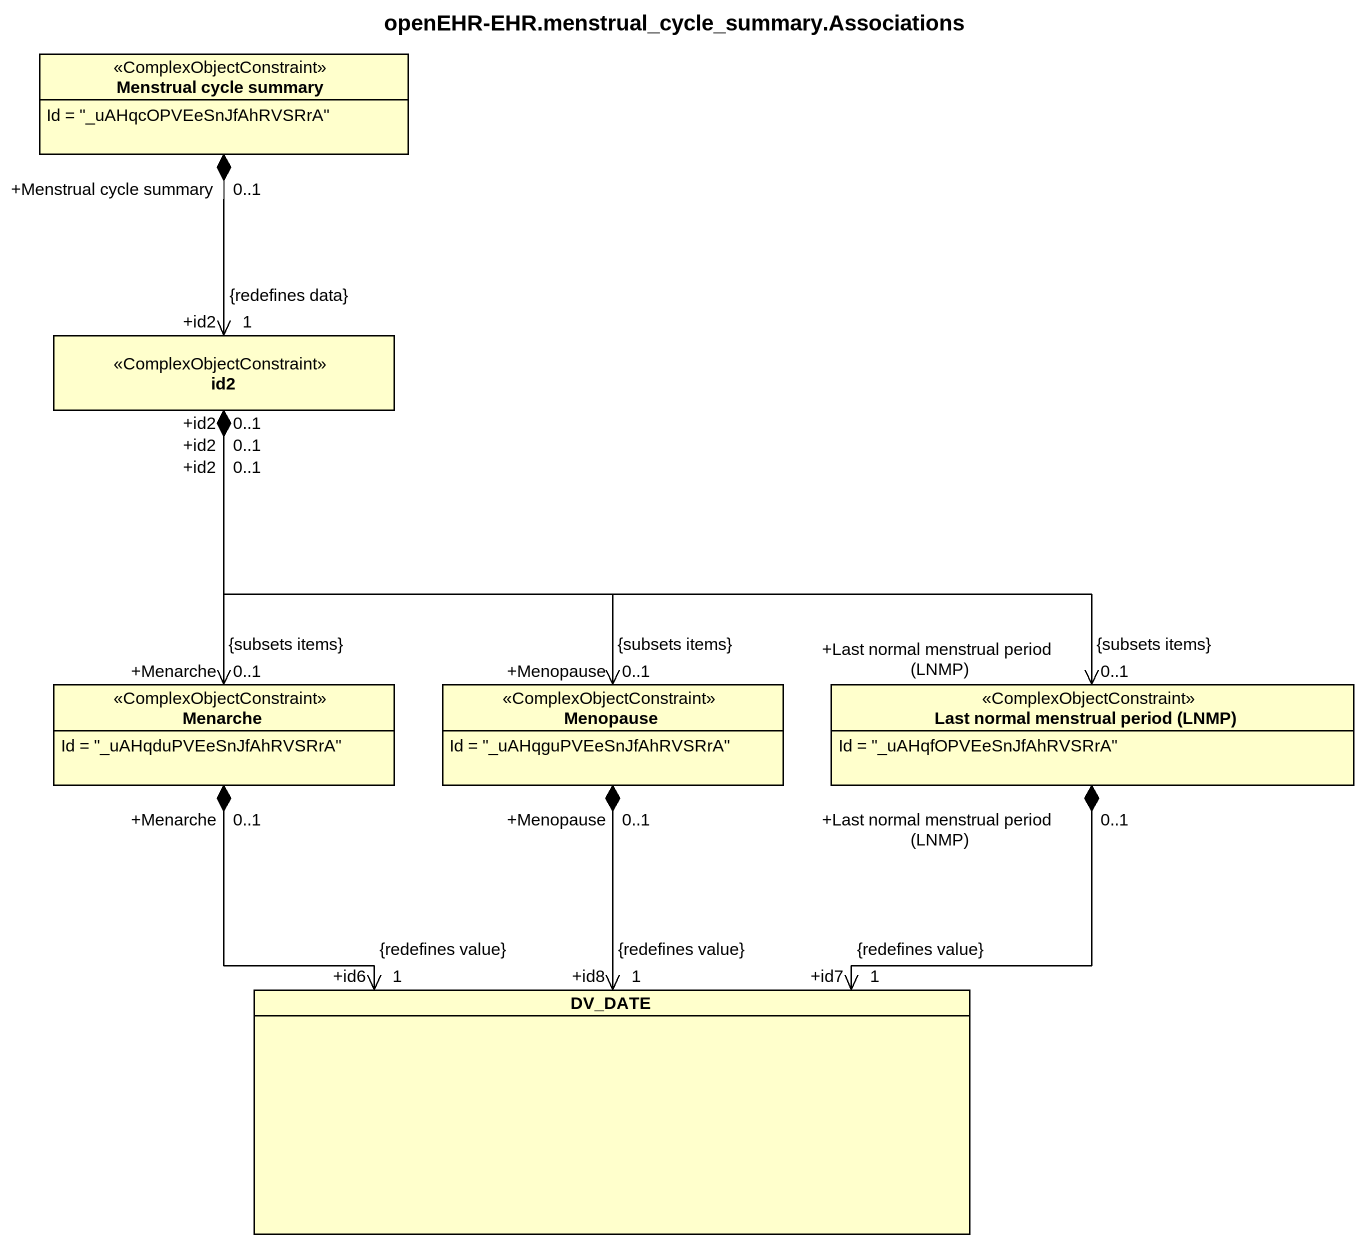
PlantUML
@startuml
title openEHR-EHR.menstrual_cycle_summary.Associations
hide circle
hide empty members
class "Menstrual cycle summary" as Menstrual_cycle_summary <<ComplexObjectConstraint>> {
  Id = "_uAHqcOPVEeSnJfAhRVSRrA"
}
class id2 <<ComplexObjectConstraint>>
class Menarche <<ComplexObjectConstraint>> {
  Id = "_uAHqduPVEeSnJfAhRVSRrA"
}
class Menopause <<ComplexObjectConstraint>> {
  Id = "_uAHqguPVEeSnJfAhRVSRrA"
}
class "Last normal menstrual period (LNMP)" as Last_normal_menstrual <<ComplexObjectConstraint>> {
  Id = "_uAHqfOPVEeSnJfAhRVSRrA"
}
class DV_DATE
Menstrual_cycle_summary "+Menstrual cycle summary\n0..1" *--> "+id2\n1\n{redefines data}" id2
id2 "+id2\n0..1" *--> "+Menarche\n0..1\n{subsets items}" Menarche
id2 "+id2\n0..1" *--> "+Menopause\n0..1\n{subsets items}" Menopause
id2 "+id2\n0..1" *-right-> "+Last normal menstrual period (LNMP)\n0..1\n{subsets items}" Last_normal_menstrual
Menarche "+Menarche\n0..1" *--> "+id6\n1\n{redefines value}" DV_DATE
Menopause "+Menopause\n0..1" *--> "+id8\n1\n{redefines value}" DV_DATE
Last_normal_menstrual "+Last normal menstrual period (LNMP)\n0..1" *--> "+id7\n1\n{redefines value}" DV_DATE
@enduml
